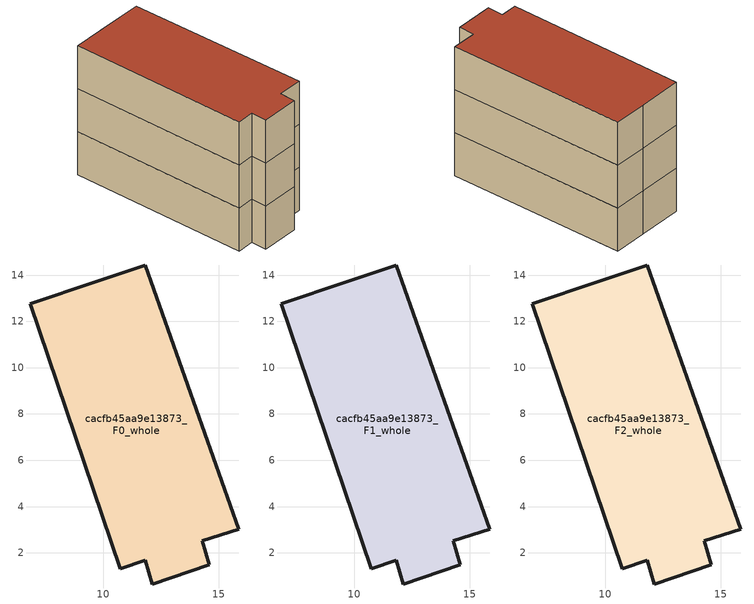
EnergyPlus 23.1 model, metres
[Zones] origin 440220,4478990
cacfb45aa9e13873_F0_whole
 floor ground (EU_floor_Construction): 11.82,14.43 15.85,3.02 14.27,2.51 14.58,1.49 12.13,0.66 11.81,1.68 10.74,1.31 6.85,12.76 9.68,13.72 z0
 wall outside (EU_wall_Construction): 11.82,14.43 9.68,13.72 6.85,12.76 10.74,1.31 11.81,1.68 12.13,0.66 14.58,1.49 14.27,2.51 15.85,3.02 11.82,14.43 z0:3
cacfb45aa9e13873_F1_whole
 floor to cacfb45aa9e13873_F0_whole (EU_floor_Construction): 11.82,14.43 15.85,3.02 14.27,2.51 14.58,1.49 12.13,0.66 11.81,1.68 10.74,1.31 6.85,12.76 9.68,13.72 z3
 wall outside (EU_wall_Construction): 11.82,14.43 9.68,13.72 6.85,12.76 10.74,1.31 11.81,1.68 12.13,0.66 14.58,1.49 14.27,2.51 15.85,3.02 11.82,14.43 z3:6
cacfb45aa9e13873_F2_whole
 floor to cacfb45aa9e13873_F1_whole (EU_floor_Construction): 11.82,14.43 15.85,3.02 14.27,2.51 14.58,1.49 12.13,0.66 11.81,1.68 10.74,1.31 6.85,12.76 9.68,13.72 z6
 wall outside (EU_wall_Construction): 11.82,14.43 9.68,13.72 6.85,12.76 10.74,1.31 11.81,1.68 12.13,0.66 14.58,1.49 14.27,2.51 15.85,3.02 11.82,14.43 z6:9
 roof outside (EU_roof_Construction): 14.58,1.49 14.27,2.51 15.85,3.02 11.82,14.43 9.68,13.72 6.85,12.76 10.74,1.31 11.81,1.68 12.13,0.66 z9
[Building]
EU S2 Campaign: North Axis=0; Terrain=City; Solar Distribution=FullExterior
[Site:Location]
Madrid: Latitude=40.5; Longitude=-3.5; Time Zone=1; Elevation=609
[SizingPeriod:WeatherFileDays]
AnnualSizingPeriod: Begin Month=1; Begin Day of Month=1; End Month=12; End Day of Month=31; Day of Week for Start Day=Monday; Use Weather File Daylight Saving Period=No; Use Weather File Rain and Snow Indicators=No
[MATERIAL]
EU_InternalMass_Material: Roughness=MediumRough; Thickness=0.1; Conductivity=1; Density=1800; Specific Heat=900; Thermal Absorptance=0.9; Solar Absorptance=0.7; Visible Absorptance=0.7
[MATERIAL:NOMASS] Roughness=MediumRough; Thermal Absorptance=0.9; Solar Absorptance=0.7; Visible Absorptance=0.7
Name | Thermal Resistance
EU_wall_NoMass; EU_roof_NoMass | 2.16768
EU_floor_NoMass | 1.14339
[CONSTRUCTION]
EU_wall_Construction: EU_wall_NoMass
EU_roof_Construction: EU_roof_NoMass
EU_floor_Construction: EU_floor_NoMass
EU_InternalMass_Construction: EU_InternalMass_Material
[ZONE] Type=1; Multiplier=1; Ceiling Height=autocalculate; Volume=201.32; Floor Area=autocalculate; Part of Total Floor Area=Yes
cacfb45aa9e13873_F0_whole; cacfb45aa9e13873_F1_whole; cacfb45aa9e13873_F2_whole
[INTERNALMASS] Construction=EU_InternalMass_Construction; Surface Area=67.1067
Name | Zone or ZoneList
cacfb45aa9e13873_F0_whole_EU_InternalMass | cacfb45aa9e13873_F0_whole
cacfb45aa9e13873_F1_whole_EU_InternalMass | cacfb45aa9e13873_F1_whole
cacfb45aa9e13873_F2_whole_EU_InternalMass | cacfb45aa9e13873_F2_whole
[OTHEREQUIPMENT] Fuel Type=Electricity; Design Level Calculation Method=Watts/Area; Power per Zone Floor Area=1; Fraction Latent=0; Fraction Radiant=0; Fraction Lost=0; Carbon Dioxide Generation Rate=0; EndUse Subcategory=EU_Step8_InternalGains
Name | Zone or ZoneList or Space or SpaceList | Schedule
EU_Step8_InternalGain_cacfb45aa9e13873_F0_whole_f000 | cacfb45aa9e13873_F0_whole | EU_Step8_GainSchedule_cacfb45aa9e13873_F0_whole_f000
EU_Step8_InternalGain_cacfb45aa9e13873_F1_whole_f000 | cacfb45aa9e13873_F1_whole | EU_Step8_GainSchedule_cacfb45aa9e13873_F1_whole_f000
EU_Step8_InternalGain_cacfb45aa9e13873_F2_whole_f000 | cacfb45aa9e13873_F2_whole | EU_Step8_GainSchedule_cacfb45aa9e13873_F2_whole_f000
[ZONEVENTILATION:DESIGNFLOWRATE] Schedule=EU_AlwaysOn; Design Flow Rate Calculation Method=AirChanges/Hour; Air Changes per Hour=0.480546; Ventilation Type=Natural; Fan Pressure Rise=0; Fan Total Efficiency=1; Constant Term Coefficient=1; Temperature Term Coefficient=0; Velocity Term Coefficient=0; Velocity Squared Term Coefficient=0; Minimum Indoor Temperature=-100; Maximum Indoor Temperature=100; Delta Temperature=-100; Minimum Outdoor Temperature=-100; Maximum Outdoor Temperature=100; Maximum Wind Speed=40
Name | Zone or ZoneList or Space or SpaceList
EU_ConstantAir_cacfb45aa9e13873_F0_whole | cacfb45aa9e13873_F0_whole
EU_ConstantAir_cacfb45aa9e13873_F1_whole | cacfb45aa9e13873_F1_whole
EU_ConstantAir_cacfb45aa9e13873_F2_whole | cacfb45aa9e13873_F2_whole
[HVACTEMPLATE:THERMOSTAT] Constant Heating Setpoint=20; Constant Cooling Setpoint=50
EU_HeatOnly_cacfb45aa9e13873_F0_whole; EU_HeatOnly_cacfb45aa9e13873_F1_whole; EU_HeatOnly_cacfb45aa9e13873_F2_whole
[HVACTEMPLATE:ZONE:IDEALLOADSAIRSYSTEM] System Availability Schedule=EU_AlwaysOn; Maximum Heating Supply Air Temperature=50; Minimum Cooling Supply Air Temperature=13; Maximum Heating Supply Air Humidity Ratio=0.0156; Minimum Cooling Supply Air Humidity Ratio=0.0077; Heating Limit=NoLimit; Cooling Limit=NoLimit; Heating Availability Schedule=EU_AlwaysOn; Cooling Availability Schedule=EU_CoolingOff; Dehumidification Control Type=ConstantSensibleHeatRatio; Cooling Sensible Heat Ratio=0.7; Dehumidification Setpoint=60; Humidification Control Type=None; Humidification Setpoint=30; Outdoor Air Method=None; Outdoor Air Flow Rate per Person=0.00944; Outdoor Air Flow Rate per Zone Floor Area=0; Outdoor Air Flow Rate per Zone=0; Demand Controlled Ventilation Type=None; Outdoor Air Economizer Type=NoEconomizer; Heat Recovery Type=None; Sensible Heat Recovery Effectiveness=0.7; Latent Heat Recovery Effectiveness=0.65
Name | Template Thermostat
cacfb45aa9e13873_F0_whole | EU_HeatOnly_cacfb45aa9e13873_F0_whole
cacfb45aa9e13873_F1_whole | EU_HeatOnly_cacfb45aa9e13873_F1_whole
cacfb45aa9e13873_F2_whole | EU_HeatOnly_cacfb45aa9e13873_F2_whole
[SIZING:ZONE] Zone Cooling Design Supply Air Temperature Input Method=SupplyAirTemperature; Zone Cooling Design Supply Air Temperature=13; Zone Heating Design Supply Air Temperature Input Method=SupplyAirTemperature; Zone Heating Design Supply Air Temperature=50; Zone Cooling Design Supply Air Humidity Ratio=0.008; Zone Heating Design Supply Air Humidity Ratio=0.008; Cooling Design Air Flow Method=DesignDay; Cooling Design Air Flow Rate=0; Cooling Minimum Air Flow per Zone Floor Area=0.000762; Cooling Minimum Air Flow=0; Cooling Minimum Air Flow Fraction=0.2; Heating Design Air Flow Method=DesignDay; Heating Design Air Flow Rate=0; Heating Maximum Air Flow per Zone Floor Area=0.002032; Heating Maximum Air Flow=0.141576; Heating Maximum Air Flow Fraction=0.3; Account for Dedicated Outdoor Air System=No; Dedicated Outdoor Air System Control Strategy=NeutralSupplyAir; Dedicated Outdoor Air Low Setpoint Temperature for Design=autosize; Dedicated Outdoor Air High Setpoint Temperature for Design=autosize; Zone Load Sizing Method=Sensible Load Only No Latent Load; Zone Latent Cooling Design Supply Air Humidity Ratio Input Method=HumidityRatioDifference; Zone Cooling Design Supply Air Humidity Ratio Difference=0.005; Zone Latent Heating Design Supply Air Humidity Ratio Input Method=HumidityRatioDifference; Zone Humidification Design Supply Air Humidity Ratio Difference=0.005
cacfb45aa9e13873_F0_whole; cacfb45aa9e13873_F1_whole; cacfb45aa9e13873_F2_whole
[SCHEDULE:CONSTANT]
Name | Hourly Value
EU_AlwaysOn | 1
EU_CoolingOff | 0
[SCHEDULE:FILE] Column Number=1; Rows to Skip at Top=0; Number of Hours of Data=8760; Column Separator=Comma; Interpolate to Timestep=No; Minutes per Item=60; Adjust Schedule for Daylight Savings=Yes
Name | File
EU_Step8_GainSchedule_cacfb45aa9e13873_F0_whole_f000 | C:\Users\o_iseri\Desktop\OpenUBEM\openubem\outputs\eu_evidence\EU-11\ES-MAD-BERRUGUETE\idfs\cacfb45aa9e13873\cacfb45aa9e13873_F0_whole_f000_gain.csv
EU_Step8_GainSchedule_cacfb45aa9e13873_F1_whole_f000 | C:\Users\o_iseri\Desktop\OpenUBEM\openubem\outputs\eu_evidence\EU-11\ES-MAD-BERRUGUETE\idfs\cacfb45aa9e13873\cacfb45aa9e13873_F1_whole_f000_gain.csv
EU_Step8_GainSchedule_cacfb45aa9e13873_F2_whole_f000 | C:\Users\o_iseri\Desktop\OpenUBEM\openubem\outputs\eu_evidence\EU-11\ES-MAD-BERRUGUETE\idfs\cacfb45aa9e13873\cacfb45aa9e13873_F2_whole_f000_gain.csv
